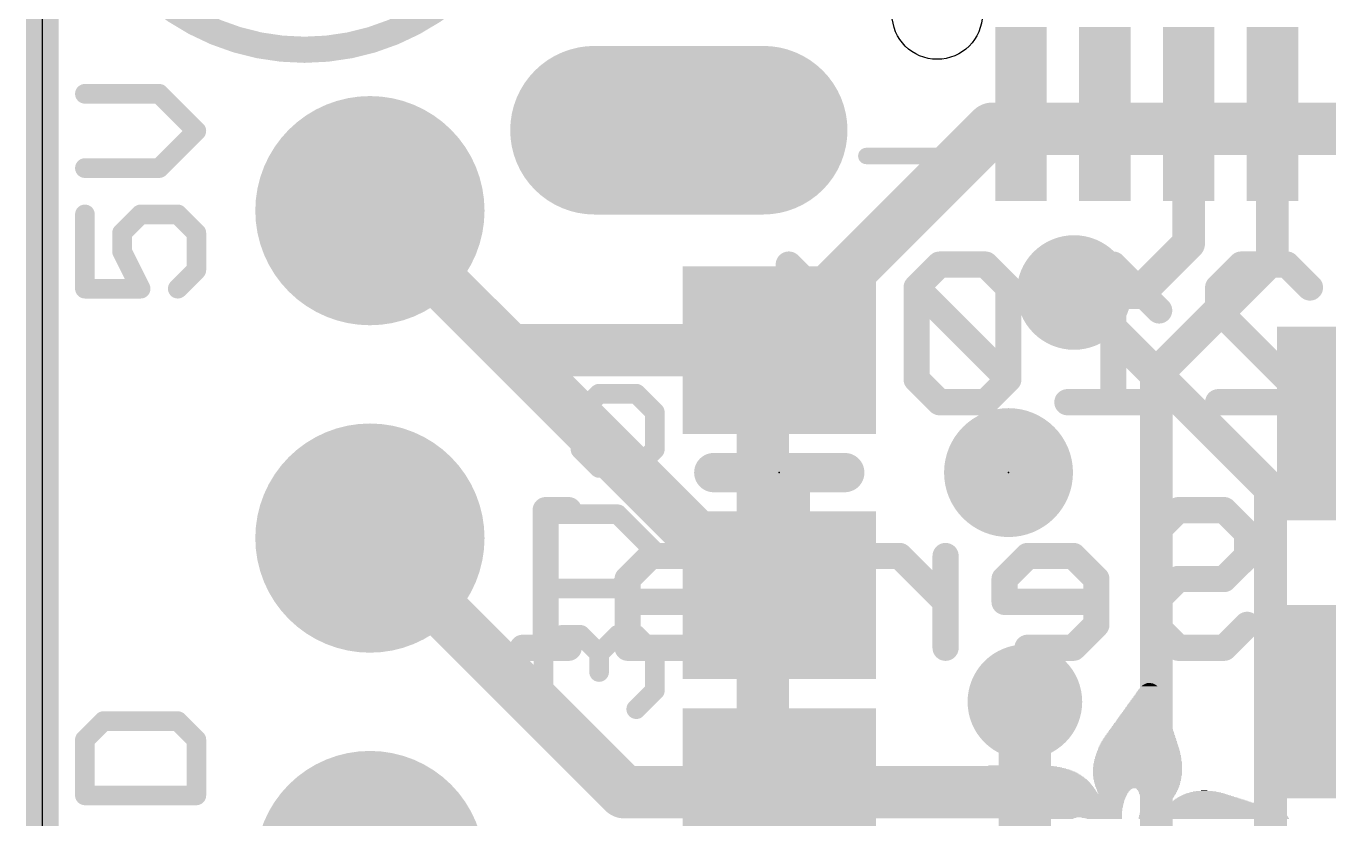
# Model space of a CAD drawing. Extents: x -0.1 to 17.9, y -0.1 to 29.2.
# Drawn here: x -0.13 to 9.98, y 18.14 to 24.29 of the extents above; entities that cross this region are included whole.
import ezdxf

# ---------------------------------------------------------------- set-up
doc = ezdxf.new("R2010")
doc.units = 0
for name, color, linetype in [('1', 12, 'CONTINUOUS'), ('16', 132, 'CONTINUOUS'), ('17', 110, 'CONTINUOUS'), ('18', 110, 'CONTINUOUS'), ('20', 53, 'CONTINUOUS'), ('21', 40, 'CONTINUOUS'), ('22', 253, 'CONTINUOUS'), ('23', 53, 'CONTINUOUS')]:
    doc.layers.add(name, color=color, linetype=linetype)

# ---------------------------------------------------------------- blocks, each defined once
blk = doc.blocks.new('RECT')
blk.add_solid([(-0.5, -0.5), (0.5, -0.5), (-0.5, 0.5), (0.5, 0.5)])
blk = doc.blocks.new('PIE')
at = {"const_width": 0.5}
blk.add_lwpolyline([(0, -0.25, 1), (0, 0.25, 1), (0, -0.25)], format="xyb", dxfattribs=at)
blk = doc.blocks.new('ROUNDP')
at = {"const_width": 0.5}
blk.add_lwpolyline([(0, -0.25, 1), (0, 0.25, 1), (0, -0.25)], format="xyb", dxfattribs=at)
blk = doc.blocks.new('OFFSETP100')
at = {"const_width": 1}
blk.add_lwpolyline([(0, 0), (1, 0)], dxfattribs=at)
at = {"const_width": 0.5}
for points in [[(0, 0.25, 1), (0, -0.25)], [(1, -0.25, 1), (1, 0.25)]]:
    blk.add_lwpolyline(points, format="xyb", dxfattribs=at)
blk = doc.blocks.new('ROUNDV')
at = {"const_width": 0.5}
blk.add_lwpolyline([(0, -0.25, 1), (0, 0.25, 1), (0, -0.25)], format="xyb", dxfattribs=at)

msp = doc.modelspace()

# ---------------------------------------------------------------- linework, layer by layer
at = {"layer": '1'}
for points, const_width in [([(0, 27.94), (0, 0)], 0.254), ([(8.89, 23.609), (8.89, 22.606)], 0.254), ([(9.54, 23.609), (9.54, 22.494)], 0.254), ([(3.622, 21.778), (2.54, 22.86)], 0.4064), ([(8.89, 22.606), (8.509, 22.225)], 0.254), ([(9.54, 22.494), (8.64, 21.594)], 0.254), ([(8.509, 22.225), (8.001, 22.225)], 0.254), ([(5.715, 21.778), (3.622, 21.778)], 0.4064), ([(8.64, 21.594), (8.64, 15.716)], 0.254), ([(2.54, 20.32), (4.511, 18.349)], 0.4064), ([(7.62, 18.349), (7.62, 19.05)], 0.4064), ([(7.64, 19.03), (7.62, 19.05)], 0.254), ([(7.64, 15.716), (7.64, 19.03)], 0.254), ([(4.511, 18.349), (5.715, 18.349)], 0.4064), ([(5.715, 18.349), (7.62, 18.349)], 0.4064)]:
    msp.add_lwpolyline(points, dxfattribs=dict(at, const_width=const_width))
for points, const_width in [([(8.9535, 23.609, 1), (8.8265, 23.609)], 0.127), ([(9.6035, 23.609, 1), (9.4765, 23.609)], 0.127), ([(2.6118, 22.9318, 1), (2.4682, 22.7882)], 0.2032), ([(8.8265, 22.606, 1), (8.9535, 22.606)], 0.127), ([(8.9349, 22.5611, 1), (8.8451, 22.6509)], 0.127), ([(9.4765, 22.494, 1), (9.6035, 22.494)], 0.127), ([(9.5849, 22.4491, 1), (9.4951, 22.5389)], 0.127), ([(8.001, 22.2885, 1), (8.001, 22.1615)], 0.127), ([(8.4641, 22.2699, 1), (8.5539, 22.1801)], 0.127), ([(8.509, 22.1615, 1), (8.509, 22.2885)], 0.127), ([(3.622, 21.8796, 1), (3.622, 21.6764)], 0.2032), ([(3.5502, 21.7062, 1), (3.6938, 21.8498)], 0.2032), ([(5.715, 21.6764, 1), (5.715, 21.8796)], 0.2032), ([(8.7035, 21.594, 1), (8.5765, 21.594)], 0.127), ([(8.5951, 21.6389, 1), (8.6849, 21.5491)], 0.127), ([(2.6118, 20.3918, 1), (2.4682, 20.2482)], 0.2032), ([(7.7216, 19.05, 1), (7.5184, 19.05)], 0.2032), ([(7.6649, 19.0949, 1), (7.5751, 19.0051)], 0.127), ([(7.7035, 19.03, 1), (7.5765, 19.03)], 0.127), ([(7.5951, 18.9851, 1), (7.6849, 19.0749)], 0.127), ([(4.511, 18.4506, 1), (4.511, 18.2474)], 0.2032), ([(4.4392, 18.2772, 1), (4.5828, 18.4208)], 0.2032), ([(5.715, 18.4506, 1), (5.715, 18.2474)], 0.2032), ([(5.715, 18.2474, 1), (5.715, 18.4506)], 0.2032), ([(7.62, 18.2474, 1), (7.62, 18.4506)], 0.2032), ([(7.5184, 18.349, 1), (7.7216, 18.349)], 0.2032)]:
    msp.add_lwpolyline(points, format="xyb", dxfattribs=dict(at, const_width=const_width))
at = {"layer": '16'}
for points, const_width in [([(0, 27.813), (0, 0)], 0.254), ([(5.588, 21.717), (7.366, 23.495)], 0.4064), ([(7.366, 23.495), (10.795, 23.495)], 0.4064), ([(5.588, 19.812), (2.54, 22.86)], 0.4064), ([(8.001, 22.225), (9.525, 20.701)], 0.254), ([(5.588, 21.717), (5.588, 19.812)], 0.4064), ([(9.525, 20.701), (9.525, 17.399)], 0.254), ([(5.588, 14.986), (5.588, 19.812)], 0.4064), ([(7.62, 14.986), (7.62, 19.05)], 0.4064)]:
    msp.add_lwpolyline(points, dxfattribs=dict(at, const_width=const_width))
for points, const_width in [([(7.366, 23.5966, 1), (7.366, 23.3934)], 0.2032), ([(7.4378, 23.4232, 1), (7.2942, 23.5668)], 0.2032), ([(2.6118, 22.9318, 1), (2.4682, 22.7882)], 0.2032), ([(8.0459, 22.2699, 1), (7.9561, 22.1801)], 0.127), ([(5.6896, 21.717, 1), (5.4864, 21.717)], 0.2032), ([(5.5162, 21.7888, 1), (5.6598, 21.6452)], 0.2032), ([(9.5885, 20.701, 1), (9.4615, 20.701)], 0.127), ([(9.4801, 20.6561, 1), (9.5699, 20.7459)], 0.127), ([(5.6896, 19.812, 1), (5.4864, 19.812)], 0.2032), ([(5.4864, 19.812, 1), (5.6896, 19.812)], 0.2032), ([(5.5162, 19.7402, 1), (5.6598, 19.8838)], 0.2032), ([(7.7216, 19.05, 1), (7.5184, 19.05)], 0.2032)]:
    msp.add_lwpolyline(points, format="xyb", dxfattribs=dict(at, const_width=const_width))
at = {"layer": '20'}
msp.add_line((0, 0), (0, 26.035), dxfattribs=at)
msp.add_circle((6.94, 24.384), 0.35, dxfattribs=at)
at = {"layer": '21'}
for points, const_width in [([(2.032, 24.108, 1), (2.032, 27.708, 1), (2.032, 24.108)], 0.2032), ([(0.3295, 23.8045, 1), (0.3295, 23.7283)], 0.0762), ([(0.9326, 23.7934, 1), (0.8787, 23.7395)], 0.0762), ([(0.9057, 23.7283, 1), (0.9057, 23.8045)], 0.0762), ([(1.2207, 23.4514, 1), (1.1669, 23.5053)], 0.0762), ([(1.1669, 23.4514, 1), (1.2207, 23.5053)], 0.0762), ([(6.39, 23.3158, 1), (6.39, 23.2523)], 0.0635), ([(7.19, 23.2523, 1), (7.19, 23.3158)], 0.0635), ([(0.3295, 23.2283, 1), (0.3295, 23.1521)], 0.0762), ([(0.8787, 23.2171, 1), (0.9326, 23.1633)], 0.0762), ([(0.9057, 23.1521, 1), (0.9057, 23.2283)], 0.0762), ([(0.3676, 22.8309, 1), (0.2914, 22.8309)], 0.0762), ([(0.7616, 22.869, 1), (0.7616, 22.7928)], 0.0762), ([(0.7886, 22.804, 1), (0.7347, 22.8578)], 0.0762), ([(1.0767, 22.8578, 1), (1.0228, 22.804)], 0.0762), ([(1.0497, 22.7928, 1), (1.0497, 22.869)], 0.0762), ([(0.5906, 22.7138, 1), (0.6445, 22.6599)], 0.0762), ([(0.6557, 22.6868, 1), (0.5795, 22.6868)], 0.0762), ([(1.2319, 22.6868, 1), (1.1557, 22.6868)], 0.0762), ([(1.1669, 22.6599, 1), (1.2207, 22.7138)], 0.0762), ([(0.6517, 22.5598, 1), (0.5835, 22.5258)], 0.0762), ([(0.5795, 22.5428, 1), (0.6557, 22.5428)], 0.0762), ([(1.1557, 22.3987, 1), (1.2319, 22.3987)], 0.0762), ([(1.2207, 22.3718, 1), (1.1669, 22.4257)], 0.0762), ([(0.3295, 22.2928, 1), (0.3295, 22.2166)], 0.0762), ([(0.2914, 22.2547, 1), (0.3676, 22.2547)], 0.0762), ([(0.7276, 22.2376, 1), (0.7957, 22.2717)], 0.0762), ([(0.7616, 22.2166, 1), (0.7616, 22.2928)], 0.0762), ([(1.0228, 22.2816, 1), (1.0767, 22.2277)], 0.0762), ([(4.3176, 21.4783, 1), (4.3176, 21.4021)], 0.0762), ([(4.3446, 21.4132, 1), (4.2907, 21.4671)], 0.0762), ([(4.6327, 21.4671, 1), (4.5788, 21.4132)], 0.0762), ([(4.6057, 21.4021, 1), (4.6057, 21.4783)], 0.0762), ([(4.1466, 21.3231, 1), (4.2005, 21.2692)], 0.0762), ([(4.2117, 21.2961, 1), (4.1355, 21.2961)], 0.0762), ([(4.7879, 21.2961, 1), (4.7117, 21.2961)], 0.0762), ([(4.7229, 21.2692, 1), (4.7767, 21.3231)], 0.0762), ([(4.2005, 21.035, 1), (4.1466, 20.9811)], 0.0762), ([(4.1355, 21.008, 1), (4.2117, 21.008)], 0.0762), ([(4.7117, 21.008, 1), (4.7879, 21.008)], 0.0762), ([(4.7767, 20.9811, 1), (4.7229, 21.035)], 0.0762), ([(4.3176, 20.9021, 1), (4.3176, 20.8259)], 0.0762), ([(4.2907, 20.837, 1), (4.3446, 20.8909)], 0.0762), ([(4.5788, 20.8909, 1), (4.6327, 20.837)], 0.0762), ([(4.6057, 20.8259, 1), (4.6057, 20.9021)], 0.0762), ([(5.207, 20.9042, 1), (5.207, 20.7518)], 0.1524), ([(6.223, 20.7518, 1), (6.223, 20.9042)], 0.1524), ([(3.8855, 20.5428, 1), (3.8855, 20.4666)], 0.0762), ([(4.4886, 20.5316, 1), (4.4347, 20.4777)], 0.0762), ([(4.4617, 20.4666, 1), (4.4617, 20.5428)], 0.0762), ([(4.7767, 20.1896, 1), (4.7229, 20.2435)], 0.0762), ([(4.7229, 20.1896, 1), (4.7767, 20.2435)], 0.0762), ([(3.8855, 19.9665, 1), (3.8855, 19.8903)], 0.0762), ([(4.4347, 19.9554, 1), (4.4886, 19.9015)], 0.0762), ([(4.4617, 19.8903, 1), (4.4617, 19.9665)], 0.0762), ([(4.0295, 19.6072, 1), (4.0295, 19.531)], 0.0762), ([(4.0565, 19.5422, 1), (4.0026, 19.5961)], 0.0762), ([(4.2005, 19.5961, 1), (4.1466, 19.5422)], 0.0762), ([(4.1736, 19.531, 1), (4.1736, 19.6072)], 0.0762), ([(4.4617, 19.6072, 1), (4.4617, 19.531)], 0.0762), ([(4.4886, 19.5422, 1), (4.4347, 19.5961)], 0.0762), ([(4.6327, 19.5961, 1), (4.5788, 19.5422)], 0.0762), ([(4.6057, 19.531, 1), (4.6057, 19.6072)], 0.0762), ([(3.8585, 19.452, 1), (3.9124, 19.3981)], 0.0762), ([(3.9236, 19.4251, 1), (3.8474, 19.4251)], 0.0762), ([(4.3557, 19.4251, 1), (4.2795, 19.4251)], 0.0762), ([(4.2907, 19.452, 1), (4.3446, 19.3981)], 0.0762), ([(4.2907, 19.3981, 1), (4.3446, 19.452)], 0.0762), ([(4.7879, 19.4251, 1), (4.7117, 19.4251)], 0.0762), ([(4.7229, 19.3981, 1), (4.7767, 19.452)], 0.0762), ([(4.2795, 19.281, 1), (4.3557, 19.281)], 0.0762), ([(3.9124, 19.1639, 1), (3.8585, 19.11)], 0.0762), ([(4.7767, 19.11, 1), (4.7229, 19.1639)], 0.0762), ([(3.8474, 19.137, 1), (3.9236, 19.137)], 0.0762), ([(4.7117, 19.137, 1), (4.7879, 19.137)], 0.0762), ([(4.0026, 18.966, 1), (4.0565, 19.0199)], 0.0762), ([(4.5788, 19.0199, 1), (4.6327, 18.966)], 0.0762), ([(0.4735, 18.9383, 1), (0.4735, 18.8621)], 0.0762), ([(0.5005, 18.8732, 1), (0.4466, 18.9271)], 0.0762), ([(1.0767, 18.9271, 1), (1.0228, 18.8732)], 0.0762), ([(1.0497, 18.8621, 1), (1.0497, 18.9383)], 0.0762), ([(0.3025, 18.7831, 1), (0.3564, 18.7292)], 0.0762), ([(0.3676, 18.7561, 1), (0.2914, 18.7561)], 0.0762), ([(1.2319, 18.7561, 1), (1.1557, 18.7561)], 0.0762), ([(1.1669, 18.7292, 1), (1.2207, 18.7831)], 0.0762), ([(0.3295, 18.3621, 1), (0.3295, 18.2859)], 0.0762), ([(1.1938, 18.2859, 1), (1.1938, 18.3621)], 0.0762), ([(0.2914, 18.324, 1), (0.3676, 18.324)], 0.0762), ([(1.1557, 18.324, 1), (1.2319, 18.324)], 0.0762)]:
    msp.add_lwpolyline(points, format="xyb", dxfattribs=dict(at, const_width=const_width))
for points, const_width in [([(0.9057, 23.7664), (0.3295, 23.7664)], 0.1524), ([(1.1938, 23.4783), (0.9057, 23.7664)], 0.1524), ([(0.9057, 23.1902), (1.1938, 23.4783)], 0.1524), ([(7.19, 23.284), (6.39, 23.284)], 0.127), ([(0.3295, 23.1902), (0.9057, 23.1902)], 0.1524), ([(0.3295, 22.8309), (0.3295, 22.2547)], 0.1524), ([(0.6176, 22.6868), (0.7616, 22.8309)], 0.1524), ([(0.7616, 22.8309), (1.0497, 22.8309)], 0.1524), ([(1.0497, 22.8309), (1.1938, 22.6868)], 0.1524), ([(0.6176, 22.5428), (0.6176, 22.6868)], 0.1524), ([(1.1938, 22.6868), (1.1938, 22.3987)], 0.1524), ([(0.7616, 22.2547), (0.6176, 22.5428)], 0.1524), ([(1.1938, 22.3987), (1.0497, 22.2547)], 0.1524), ([(0.3295, 22.2547), (0.7616, 22.2547)], 0.1524), ([(4.3176, 21.4402), (4.1736, 21.2961)], 0.1524), ([(4.6057, 21.4402), (4.3176, 21.4402)], 0.1524), ([(4.7498, 21.2961), (4.6057, 21.4402)], 0.1524), ([(4.1736, 21.2961), (4.1736, 21.008)], 0.1524), ([(4.7498, 21.008), (4.7498, 21.2961)], 0.1524), ([(4.1736, 21.008), (4.3176, 20.864)], 0.1524), ([(4.6057, 20.864), (4.7498, 21.008)], 0.1524), ([(4.3176, 20.864), (4.6057, 20.864)], 0.1524), ([(6.223, 20.828), (5.207, 20.828)], 0.3048), ([(4.4617, 20.5047), (3.8855, 20.5047)], 0.1524), ([(4.7498, 20.2166), (4.4617, 20.5047)], 0.1524), ([(4.4617, 19.9284), (4.7498, 20.2166)], 0.1524), ([(3.8855, 19.9284), (4.4617, 19.9284)], 0.1524), ([(3.8855, 19.4251), (4.0295, 19.5691)], 0.1524), ([(4.0295, 19.5691), (4.1736, 19.5691)], 0.1524), ([(4.1736, 19.5691), (4.3176, 19.4251)], 0.1524), ([(4.3176, 19.4251), (4.4617, 19.5691)], 0.1524), ([(4.4617, 19.5691), (4.6057, 19.5691)], 0.1524), ([(4.6057, 19.5691), (4.7498, 19.4251)], 0.1524), ([(3.8855, 19.137), (3.8855, 19.4251)], 0.1524), ([(4.3176, 19.4251), (4.3176, 19.281)], 0.1524), ([(4.7498, 19.4251), (4.7498, 19.137)], 0.1524), ([(4.0295, 18.9929), (3.8855, 19.137)], 0.1524), ([(4.7498, 19.137), (4.6057, 18.9929)], 0.1524), ([(0.4735, 18.9002), (0.3295, 18.7561)], 0.1524), ([(1.0497, 18.9002), (0.4735, 18.9002)], 0.1524), ([(1.1938, 18.7561), (1.0497, 18.9002)], 0.1524), ([(0.3295, 18.7561), (0.3295, 18.324)], 0.1524), ([(1.1938, 18.324), (1.1938, 18.7561)], 0.1524), ([(0.3295, 18.324), (1.1938, 18.324)], 0.1524)]:
    msp.add_lwpolyline(points, dxfattribs=dict(at, const_width=const_width))
at = {"layer": '22', "const_width": 0.1016}
for points in [[(5.8247, 22.4777, 1), (5.7528, 22.4059)], [(5.8396, 22.4418, 1), (5.738, 22.4418)], [(6.9582, 22.4926, 1), (6.9582, 22.391)], [(6.9941, 22.4059, 1), (6.9222, 22.4777)], [(7.35, 22.4777, 1), (7.2781, 22.4059)], [(7.3141, 22.391, 1), (7.3141, 22.4926)], [(8.3414, 22.4777, 1), (8.2696, 22.4059)], [(8.3563, 22.4418, 1), (8.2547, 22.4418)], [(9.297, 22.4926, 1), (9.297, 22.391)], [(9.3329, 22.4059, 1), (9.261, 22.4777)], [(9.6888, 22.4777, 1), (9.6169, 22.4059)], [(9.6529, 22.391, 1), (9.6529, 22.4926)], [(6.831, 22.2639, 1), (6.7294, 22.2639)], [(6.8161, 22.2998, 1), (6.7443, 22.2279)], [(6.7443, 22.2998, 1), (6.8161, 22.2279)], [(7.5428, 22.2639, 1), (7.4412, 22.2639)], [(7.4561, 22.2279, 1), (7.5279, 22.2998)], [(9.1698, 22.2639, 1), (9.0682, 22.2639)], [(9.0831, 22.2998, 1), (9.1549, 22.2279)], [(9.7949, 22.2279, 1), (9.8667, 22.2998)], [(8.6255, 22.05, 1), (8.6973, 22.1218)], [(9.1549, 22.1218, 1), (9.0831, 22.05)], [(9.0682, 22.0859, 1), (9.1698, 22.0859)], [(5.6108, 21.9588, 1), (5.6108, 21.8572)], [(6.2867, 21.872, 1), (6.3585, 21.9439)], [(6.3226, 21.8572, 1), (6.3226, 21.9588)], [(6.8161, 21.588, 1), (6.7443, 21.5161)], [(7.5279, 21.5161, 1), (7.4561, 21.588)], [(7.4561, 21.5161, 1), (7.5279, 21.588)], [(6.7294, 21.5521, 1), (6.831, 21.5521)], [(7.4412, 21.5521, 1), (7.5428, 21.5521)], [(5.738, 21.3741, 1), (5.8396, 21.3741)], [(6.9582, 21.4249, 1), (6.9582, 21.3233)], [(6.9222, 21.3382, 1), (6.9941, 21.41)], [(7.2781, 21.41, 1), (7.35, 21.3382)], [(7.3141, 21.3233, 1), (7.3141, 21.4249)], [(7.9496, 21.4249, 1), (7.9496, 21.3233)], [(8.2547, 21.3741, 1), (8.3563, 21.3741)], [(8.6614, 21.3233, 1), (8.6614, 21.4249)], [(9.119, 21.4249, 1), (9.119, 21.3233)], [(9.7949, 21.3382, 1), (9.8667, 21.41)], [(9.8308, 21.3233, 1), (9.8308, 21.4249)], [(5.9031, 20.7148, 1), (5.8015, 20.7148)], [(3.9033, 20.5876, 1), (3.9033, 20.486)], [(3.9541, 20.5368, 1), (3.8525, 20.5368)], [(4.0813, 20.486, 1), (4.0813, 20.5876)], [(8.8097, 20.5876, 1), (8.8097, 20.486)], [(8.8456, 20.5009, 1), (8.7738, 20.5727)], [(9.2015, 20.5727, 1), (9.1297, 20.5009)], [(9.1656, 20.486, 1), (9.1656, 20.5876)], [(5.8015, 20.5368, 1), (5.9031, 20.5368)], [(8.5958, 20.3948, 1), (8.6677, 20.3229)], [(9.3944, 20.3589, 1), (9.2928, 20.3589)], [(9.3076, 20.3229, 1), (9.3795, 20.3948)], [(4.7168, 20.2317, 1), (4.7168, 20.1301)], [(4.7527, 20.145, 1), (4.6809, 20.2168)], [(5.0727, 20.1301, 1), (5.0727, 20.2317)], [(5.8523, 20.2317, 1), (5.8523, 20.1301)], [(5.9031, 20.1809, 1), (5.8015, 20.1809)], [(6.0303, 20.1301, 1), (6.0303, 20.2317)], [(6.4709, 20.2317, 1), (6.4709, 20.1301)], [(6.6848, 20.2168, 1), (6.6129, 20.145)], [(6.6489, 20.1301, 1), (6.6489, 20.2317)], [(7.0556, 20.1809, 1), (6.954, 20.1809)], [(7.6403, 20.2317, 1), (7.6403, 20.1301)], [(7.6762, 20.145, 1), (7.6044, 20.2168)], [(8.0321, 20.2168, 1), (7.9603, 20.145)], [(7.9962, 20.1301, 1), (7.9962, 20.2317)], [(9.2928, 20.1809, 1), (9.3944, 20.1809)], [(9.3795, 20.145, 1), (9.3076, 20.2168)], [(4.5029, 20.0389, 1), (4.5748, 19.967)], [(4.5897, 20.003, 1), (4.4881, 20.003)], [(7.4264, 20.0389, 1), (7.4983, 19.967)], [(7.5132, 20.003, 1), (7.4116, 20.003)], [(8.225, 20.003, 1), (8.1234, 20.003)], [(8.1382, 19.967, 1), (8.2101, 20.0389)], [(8.8097, 20.0538, 1), (8.8097, 19.9522)], [(8.8456, 19.967, 1), (8.7738, 20.0389)], [(9.1297, 20.0389, 1), (9.2015, 19.967)], [(9.1656, 19.9522, 1), (9.1656, 20.0538)], [(4.5389, 19.8758, 1), (4.5389, 19.7742)], [(5.1086, 19.8609, 1), (5.0368, 19.7891)], [(5.0727, 19.7742, 1), (5.0727, 19.8758)], [(6.9688, 19.7891, 1), (7.0407, 19.8609)], [(7.4624, 19.8758, 1), (7.4624, 19.7742)], [(8.1742, 19.7742, 1), (8.1742, 19.8758)], [(8.5958, 19.8609, 1), (8.6677, 19.7891)], [(8.6826, 19.825, 1), (8.581, 19.825)], [(7.4116, 19.825, 1), (7.5132, 19.825)], [(5.2866, 19.6111, 1), (5.2148, 19.683)], [(5.2148, 19.6111, 1), (5.2866, 19.683)], [(8.2101, 19.6111, 1), (8.1382, 19.683)], [(8.6677, 19.683, 1), (8.5958, 19.6111)], [(9.3795, 19.6111, 1), (9.3076, 19.683)], [(8.1234, 19.6471, 1), (8.225, 19.6471)], [(8.581, 19.6471, 1), (8.6826, 19.6471)], [(3.7254, 19.5199, 1), (3.7254, 19.4183)], [(3.8525, 19.4691, 1), (3.9541, 19.4691)], [(4.0813, 19.4183, 1), (4.0813, 19.5199)], [(4.5389, 19.5199, 1), (4.5389, 19.4183)], [(4.4881, 19.4691, 1), (4.5897, 19.4691)], [(5.0368, 19.505, 1), (5.1086, 19.4332)], [(5.0727, 19.4183, 1), (5.0727, 19.5199)], [(5.6744, 19.5199, 1), (5.6744, 19.4183)], [(5.8015, 19.4691, 1), (5.9031, 19.4691)], [(6.0303, 19.4183, 1), (6.0303, 19.5199)], [(6.954, 19.4691, 1), (7.0556, 19.4691)], [(7.6403, 19.5199, 1), (7.6403, 19.4183)], [(7.9603, 19.505, 1), (8.0321, 19.4332)], [(7.9962, 19.4183, 1), (7.9962, 19.5199)], [(8.8097, 19.5199, 1), (8.8097, 19.4183)], [(8.7738, 19.4332, 1), (8.8456, 19.505)], [(9.1297, 19.505, 1), (9.2015, 19.4332)], [(9.1656, 19.4183, 1), (9.1656, 19.5199)]]:
    msp.add_lwpolyline(points, format="xyb", dxfattribs=at)
at = {"layer": '22', "const_width": 0.2032}
for points in [[(5.7888, 21.3741), (5.7888, 22.4418)], [(5.7888, 22.4418), (6.3226, 21.908)], [(6.9582, 22.4418), (6.7802, 22.2639)], [(7.3141, 22.4418), (6.9582, 22.4418)], [(7.492, 22.2639), (7.3141, 22.4418)], [(8.6614, 22.0859), (8.3055, 22.4418)], [(8.3055, 22.4418), (8.3055, 21.3741)], [(9.119, 22.2639), (9.297, 22.4418)], [(9.297, 22.4418), (9.6529, 22.4418)], [(9.6529, 22.4418), (9.8308, 22.2639)], [(6.7802, 22.2639), (6.7802, 21.5521)], [(7.492, 21.5521), (6.7802, 22.2639)], [(7.492, 21.5521), (7.492, 22.2639)], [(9.119, 22.0859), (9.119, 22.2639)], [(9.8308, 21.3741), (9.119, 22.0859)], [(6.3226, 21.908), (5.6108, 21.908)], [(6.7802, 21.5521), (6.9582, 21.3741)], [(7.3141, 21.3741), (7.492, 21.5521)], [(6.9582, 21.3741), (7.3141, 21.3741)], [(8.6614, 21.3741), (7.9496, 21.3741)], [(9.119, 21.3741), (9.8308, 21.3741)], [(5.8523, 20.7148), (5.8523, 20.5368)], [(4.0813, 20.5368), (3.9033, 20.5368)], [(3.9033, 20.5368), (3.9033, 19.4691)], [(8.6318, 20.3589), (8.8097, 20.5368)], [(8.8097, 20.5368), (9.1656, 20.5368)], [(9.1656, 20.5368), (9.3436, 20.3589)], [(9.3436, 20.3589), (9.3436, 20.1809)], [(4.7168, 20.1809), (4.5389, 20.003)], [(5.0727, 20.1809), (4.7168, 20.1809)], [(6.0303, 20.1809), (5.8523, 20.1809)], [(5.8523, 20.1809), (5.8523, 19.4691)], [(6.6489, 20.1809), (6.4709, 20.1809)], [(7.0048, 19.825), (6.6489, 20.1809)], [(7.0048, 19.4691), (7.0048, 20.1809)], [(7.6403, 20.1809), (7.4624, 20.003)], [(7.9962, 20.1809), (7.6403, 20.1809)], [(8.1742, 20.003), (7.9962, 20.1809)], [(9.3436, 20.1809), (9.1656, 20.003)], [(4.5389, 20.003), (4.5389, 19.4691)], [(7.4624, 20.003), (7.4624, 19.825)], [(8.1742, 19.6471), (8.1742, 20.003)], [(8.8097, 20.003), (8.6318, 19.825)], [(9.1656, 20.003), (8.8097, 20.003)], [(5.0727, 19.825), (4.5389, 19.825)], [(5.2507, 19.6471), (5.0727, 19.825)], [(7.4624, 19.825), (8.1742, 19.825)], [(8.6318, 19.825), (8.6318, 19.6471)], [(5.0727, 19.4691), (5.2507, 19.6471)], [(7.9962, 19.4691), (8.1742, 19.6471)], [(8.6318, 19.6471), (8.8097, 19.4691)], [(9.1656, 19.4691), (9.3436, 19.6471)], [(4.0813, 19.4691), (3.7254, 19.4691)], [(4.5389, 19.4691), (5.0727, 19.4691)], [(6.0303, 19.4691), (5.6744, 19.4691)], [(7.6403, 19.4691), (7.9962, 19.4691)], [(8.8097, 19.4691), (9.1656, 19.4691)]]:
    msp.add_lwpolyline(points, dxfattribs=at)
at = {"layer": '23'}
for p in [(5.715, 20.828), (7.493, 20.828)]:
    msp.add_point(p, dxfattribs=at)

# ---------------------------------------------------------------- block references
at = {"layer": '1'}
for p, xscale, yscale, rotation in [((7.59, 23.609), 0.4, 1.35, 180), ((8.24, 23.609), 0.4, 1.35, 180), ((8.89, 23.609), 0.4, 1.35, 180), ((9.54, 23.609), 0.4, 1.35, 180), ((5.715, 21.778), 1.3, 1.5, 270), ((5.715, 19.878), 1.3, 1.5, 270), ((10.226, 19.05), 1.3, 1.5, 180), ((5.715, 18.349), 1.3, 1.5, 270)]:
    msp.add_blockref('RECT', p, dxfattribs=dict(at, xscale=xscale, yscale=yscale, rotation=rotation))
at = {"layer": '1', "xscale": 1.3, "yscale": 1.5}
msp.add_blockref('RECT', (10.226, 21.209), dxfattribs=at)
at = {"layer": '1'}
msp.add_blockref('PIE', (7.493, 20.828), dxfattribs=at)
at = {"layer": '17', "xscale": 1.308, "yscale": 1.308, "rotation": 180}
msp.add_blockref('OFFSETP100', (5.59, 23.484), dxfattribs=at)
msp.add_blockref('OFFSETP100', (5.59, 23.484), dxfattribs=at)
at = {"layer": '17', "xscale": 1.778, "yscale": 1.778}
for p in [(2.54, 22.86), (2.54, 22.86), (2.54, 20.32), (2.54, 20.32), (2.54, 17.78), (2.54, 17.78)]:
    msp.add_blockref('ROUNDP', p, dxfattribs=at)
at = {"layer": '18', "xscale": 0.889, "yscale": 0.889}
for p in [(8.001, 22.225), (8.001, 22.225), (7.62, 19.05), (7.62, 19.05)]:
    msp.add_blockref('ROUNDV', p, dxfattribs=at)
at = {"layer": '21'}
for p, xscale, yscale in [((8.5763, 19.0995), 0.2172, 0.0038), ((8.5763, 19.1033), 0.2096, 0.0038), ((8.5782, 19.1072), 0.2058, 0.0039), ((8.5801, 19.111), 0.2019, 0.0038), ((8.5783, 19.1148), 0.1981, 0.0038), ((8.5801, 19.1186), 0.1943, 0.0038), ((8.5801, 19.1262), 0.1867, 0.0038), ((8.5821, 19.1224), 0.1905, 0.0038), ((8.5821, 19.13), 0.1829, 0.0038), ((8.5821, 19.1338), 0.1753, 0.0038), ((8.5839, 19.1414), 0.1715, 0.0038), ((8.5839, 19.1376), 0.1715, 0.0038), ((8.5839, 19.1453), 0.1638, 0.0039), ((8.5858, 19.1491), 0.16, 0.0038), ((8.5858, 19.1529), 0.1524, 0.0038), ((8.5858, 19.1605), 0.1448, 0.0038), ((8.5858, 19.1567), 0.1448, 0.0038), ((8.5859, 19.1643), 0.1371, 0.0038), ((8.5859, 19.1681), 0.1295, 0.0038), ((8.5859, 19.1719), 0.1219, 0.0038), ((8.5859, 19.1757), 0.1143, 0.0038), ((8.5877, 19.1795), 0.1029, 0.0038), ((8.5859, 19.1834), 0.0915, 0.0039), ((8.5858, 19.1872), 0.0762, 0.0038), ((8.5859, 19.191), 0.0609, 0.0038), ((8.5821, 19.1948), 0.0305, 0.0038), ((8.5554, 18.9967), 0.3201, 0.0038), ((8.5572, 19.0043), 0.3163, 0.0038), ((8.5572, 19.0005), 0.3163, 0.0038), ((8.5573, 19.0081), 0.3086, 0.0038), ((8.5592, 19.0119), 0.3048, 0.0038), ((8.5592, 19.0195), 0.2972, 0.0038), ((8.5611, 19.0157), 0.301, 0.0038), ((8.5611, 19.0233), 0.2934, 0.0038), ((8.561, 19.031), 0.2857, 0.0039), ((8.563, 19.0271), 0.2896, 0.0038), ((8.563, 19.0348), 0.2819, 0.0038), ((8.5648, 19.0386), 0.2781, 0.0038), ((8.5648, 19.0462), 0.2705, 0.0038), ((8.5648, 19.0424), 0.2705, 0.0038), ((8.5668, 19.05), 0.2667, 0.0038), ((8.5686, 19.0538), 0.2629, 0.0038), ((8.5668, 19.0576), 0.2591, 0.0038), ((8.5687, 19.0614), 0.2552, 0.0038), ((8.5706, 19.0652), 0.2514, 0.0038), ((8.5706, 19.0729), 0.2438, 0.0038), ((8.5706, 19.0691), 0.2438, 0.0039), ((8.5725, 19.0767), 0.24, 0.0038), ((8.5725, 19.0805), 0.2324, 0.0038), ((8.5744, 19.0881), 0.2286, 0.0038), ((8.5744, 19.0843), 0.2286, 0.0038), ((8.5744, 19.0919), 0.221, 0.0038), ((8.5763, 19.0957), 0.2172, 0.0038), ((8.5363, 18.8976), 0.4268, 0.0038), ((8.5364, 18.9014), 0.4191, 0.0038), ((8.5382, 18.909), 0.4153, 0.0038), ((8.5382, 18.9052), 0.4153, 0.0038), ((8.5382, 18.9128), 0.4076, 0.0038), ((8.5401, 18.9167), 0.4038, 0.0039), ((8.5401, 18.9243), 0.3962, 0.0038), ((8.542, 18.9205), 0.4, 0.0038), ((8.542, 18.9281), 0.3924, 0.0038), ((8.5439, 18.9319), 0.3886, 0.0038), ((8.5439, 18.9395), 0.381, 0.0038), ((8.5439, 18.9357), 0.381, 0.0038), ((8.5458, 18.9433), 0.3772, 0.0038), ((8.5458, 18.9509), 0.3696, 0.0038), ((8.5477, 18.9471), 0.3734, 0.0038), ((8.5478, 18.9548), 0.3657, 0.0039), ((8.5496, 18.9586), 0.3619, 0.0038), ((8.5496, 18.9662), 0.3543, 0.0038), ((8.5496, 18.9624), 0.3543, 0.0038), ((8.5516, 18.97), 0.3505, 0.0038), ((8.5516, 18.9776), 0.3429, 0.0038), ((8.5516, 18.9738), 0.3429, 0.0038), ((8.5534, 18.9814), 0.3391, 0.0038), ((8.5534, 18.9852), 0.3315, 0.0038), ((8.5554, 18.9929), 0.3277, 0.0039), ((8.5554, 18.989), 0.3277, 0.0038), ((8.5153, 18.7947), 0.5295, 0.0038), ((8.5173, 18.8024), 0.5257, 0.0039), ((8.5173, 18.7985), 0.5257, 0.0038), ((8.5173, 18.8062), 0.5181, 0.0038), ((8.5191, 18.81), 0.5143, 0.0038), ((8.5191, 18.8176), 0.5067, 0.0038), ((8.5211, 18.8138), 0.5105, 0.0038), ((8.5211, 18.8214), 0.5029, 0.0038), ((8.5229, 18.8252), 0.4991, 0.0038), ((8.5211, 18.829), 0.4953, 0.0038), ((8.5229, 18.8328), 0.4915, 0.0038), ((8.5249, 18.8366), 0.4877, 0.0038), ((8.5249, 18.8443), 0.4801, 0.0038), ((8.5249, 18.8405), 0.4801, 0.0039), ((8.5268, 18.8481), 0.4762, 0.0038), ((8.5268, 18.8557), 0.4686, 0.0038), ((8.5287, 18.8519), 0.4724, 0.0038), ((8.5287, 18.8595), 0.4648, 0.0038), ((8.5306, 18.8633), 0.461, 0.0038), ((8.5306, 18.8709), 0.4534, 0.0038), ((8.5306, 18.8671), 0.4534, 0.0038), ((8.5325, 18.8747), 0.4496, 0.0038), ((8.5325, 18.8824), 0.442, 0.0038), ((8.5325, 18.8786), 0.442, 0.0039), ((8.5344, 18.8862), 0.4382, 0.0038), ((8.5344, 18.89), 0.4306, 0.0038), ((8.5363, 18.8938), 0.4268, 0.0038), ((8.502, 18.6995), 0.6172, 0.0038), ((8.5039, 18.6957), 0.621, 0.0038), ((8.5039, 18.7071), 0.6134, 0.0038), ((8.5039, 18.7033), 0.6134, 0.0038), ((8.5039, 18.7147), 0.6058, 0.0038), ((8.5039, 18.7109), 0.6058, 0.0038), ((8.5039, 18.7223), 0.5982, 0.0038), ((8.5058, 18.7185), 0.602, 0.0038), ((8.5058, 18.73), 0.5944, 0.0038), ((8.5058, 18.7262), 0.5944, 0.0039), ((8.5059, 18.7376), 0.5867, 0.0038), ((8.5059, 18.7338), 0.5867, 0.0038), ((8.5077, 18.7452), 0.5829, 0.0038), ((8.5077, 18.7414), 0.5829, 0.0038), ((8.5077, 18.749), 0.5753, 0.0038), ((8.5097, 18.7566), 0.5715, 0.0038), ((8.5097, 18.7528), 0.5715, 0.0038), ((8.5097, 18.7643), 0.5639, 0.0039), ((8.5097, 18.7604), 0.5639, 0.0038), ((8.5115, 18.7681), 0.5601, 0.0038), ((8.5115, 18.7757), 0.5525, 0.0038), ((8.5115, 18.7719), 0.5525, 0.0038), ((8.5135, 18.7795), 0.5487, 0.0038), ((8.5135, 18.7871), 0.5411, 0.0038), ((8.5135, 18.7833), 0.5411, 0.0038), ((8.5153, 18.7909), 0.5373, 0.0038), ((8.4963, 18.6042), 0.6744, 0.0038), ((8.4963, 18.6004), 0.6744, 0.0038), ((8.4963, 18.5966), 0.6744, 0.0038), ((8.4963, 18.5928), 0.6744, 0.0038), ((8.4963, 18.6195), 0.6668, 0.0038), ((8.4982, 18.6157), 0.6706, 0.0038), ((8.4982, 18.6119), 0.6706, 0.0039), ((8.4982, 18.608), 0.6706, 0.0038), ((8.4982, 18.6309), 0.663, 0.0038), ((8.4982, 18.6271), 0.663, 0.0038), ((8.4982, 18.6233), 0.663, 0.0038), ((8.4982, 18.6423), 0.6554, 0.0038), ((8.4982, 18.6385), 0.6554, 0.0038), ((8.5001, 18.6347), 0.6592, 0.0038), ((8.5001, 18.6538), 0.6515, 0.0038), ((8.5001, 18.65), 0.6515, 0.0039), ((8.5001, 18.6461), 0.6515, 0.0038), ((8.5001, 18.6652), 0.6439, 0.0038), ((8.5001, 18.6614), 0.6439, 0.0038), ((8.5001, 18.6576), 0.6439, 0.0038), ((8.5001, 18.6728), 0.6362, 0.0038), ((8.5021, 18.669), 0.6401, 0.0038), ((8.502, 18.6842), 0.6324, 0.0038), ((8.502, 18.6804), 0.6324, 0.0038), ((8.502, 18.6766), 0.6324, 0.0038), ((8.502, 18.6919), 0.6248, 0.0038), ((8.502, 18.6881), 0.6248, 0.0039), ((7.6391, 18.4937), 0.7887, 0.0038), ((7.6295, 18.5052), 0.762, 0.0038), ((7.6333, 18.5014), 0.7696, 0.0038), ((7.6372, 18.4976), 0.7773, 0.0039), ((7.6276, 18.509), 0.7506, 0.0038), ((7.62, 18.5166), 0.7278, 0.0038), ((7.6238, 18.5128), 0.7354, 0.0038), ((7.6162, 18.5204), 0.7124, 0.0038), ((7.6067, 18.528), 0.6858, 0.0038), ((7.6124, 18.5242), 0.6972, 0.0038), ((7.6029, 18.5318), 0.6705, 0.0038), ((7.5991, 18.5357), 0.6477, 0.0039), ((7.5934, 18.5395), 0.6287, 0.0038), ((7.5895, 18.5433), 0.6058, 0.0038), ((7.5819, 18.5471), 0.5754, 0.0038), ((7.5743, 18.5509), 0.5372, 0.0038), ((7.4867, 18.5547), 0.3009, 0.0038), ((8.4925, 18.5433), 0.6896, 0.0038), ((8.4925, 18.5395), 0.6896, 0.0038), ((8.4925, 18.5357), 0.6896, 0.0039), ((8.4925, 18.5318), 0.6896, 0.0038), ((8.4925, 18.528), 0.6896, 0.0038), ((8.4925, 18.5242), 0.6896, 0.0038), ((8.4925, 18.5204), 0.6896, 0.0038), ((8.4925, 18.5166), 0.6896, 0.0038), ((8.4925, 18.5128), 0.6896, 0.0038), ((8.4925, 18.509), 0.6896, 0.0038), ((8.4925, 18.5052), 0.6896, 0.0038), ((8.4925, 18.5014), 0.6896, 0.0038), ((8.4925, 18.4976), 0.6896, 0.0039), ((8.4925, 18.4937), 0.6896, 0.0038), ((8.4944, 18.5699), 0.6858, 0.0038), ((8.4944, 18.5661), 0.6858, 0.0038), ((8.4944, 18.5623), 0.6858, 0.0038), ((8.4944, 18.5585), 0.6858, 0.0038), ((8.4944, 18.5547), 0.6858, 0.0038), ((8.4944, 18.5509), 0.6858, 0.0038), ((8.4944, 18.5471), 0.6858, 0.0038), ((8.4944, 18.589), 0.6782, 0.0038), ((8.4963, 18.5852), 0.682, 0.0038), ((8.4963, 18.5814), 0.682, 0.0038), ((8.4963, 18.5776), 0.682, 0.0038), ((8.4963, 18.5738), 0.682, 0.0039), ((7.6581, 18.4633), 0.842, 0.0038), ((7.6429, 18.4861), 0.8039, 0.0038), ((7.6467, 18.4823), 0.8115, 0.0038), ((7.6486, 18.4785), 0.8153, 0.0038), ((7.6524, 18.4747), 0.823, 0.0038), ((7.6543, 18.4709), 0.8268, 0.0038), ((7.6581, 18.4671), 0.8344, 0.0038), ((7.6619, 18.4595), 0.842, 0.0039), ((7.6638, 18.4556), 0.8458, 0.0038), ((7.6676, 18.4518), 0.8534, 0.0038), ((7.6696, 18.448), 0.8573, 0.0038), ((7.6715, 18.4442), 0.8611, 0.0038), ((7.641, 18.4899), 0.7925, 0.0038), ((7.6753, 18.4404), 0.8611, 0.0038), ((7.6772, 18.4366), 0.8649, 0.0038), ((7.6791, 18.4328), 0.8687, 0.0038), ((7.6829, 18.429), 0.8687, 0.0038), ((7.6848, 18.4252), 0.8725, 0.0038), ((7.6886, 18.4214), 0.8725, 0.0039), ((7.6905, 18.4175), 0.8763, 0.0038), ((7.6943, 18.4137), 0.8763, 0.0038), ((7.6982, 18.4099), 0.8763, 0.0038), ((7.6982, 18.4061), 0.8763, 0.0038), ((7.702, 18.4023), 0.8763, 0.0038), ((7.7058, 18.3985), 0.8763, 0.0038), ((7.7077, 18.3947), 0.8801, 0.0038), ((7.7096, 18.3909), 0.8763, 0.0038), ((8.4925, 18.4899), 0.6896, 0.0038), ((8.4925, 18.4861), 0.6896, 0.0038), ((8.4925, 18.4823), 0.6896, 0.0038), ((8.4925, 18.4785), 0.6896, 0.0038), ((8.4906, 18.4747), 0.6858, 0.0038), ((8.4925, 18.4709), 0.682, 0.0038), ((8.4925, 18.4671), 0.682, 0.0038), ((8.4925, 18.4633), 0.682, 0.0038), ((8.4925, 18.4595), 0.682, 0.0039), ((8.4925, 18.4556), 0.682, 0.0038), ((8.4906, 18.4518), 0.6782, 0.0038), ((8.4906, 18.448), 0.6782, 0.0038), ((8.4925, 18.4442), 0.6744, 0.0038), ((8.4925, 18.4404), 0.6744, 0.0038), ((8.4925, 18.4366), 0.6744, 0.0038), ((8.4906, 18.4328), 0.6706, 0.0038), ((8.4906, 18.429), 0.6706, 0.0038), ((8.4925, 18.4252), 0.6668, 0.0038), ((8.4925, 18.4214), 0.6668, 0.0039), ((8.4906, 18.4175), 0.663, 0.0038), ((8.4925, 18.4137), 0.6592, 0.0038), ((8.4925, 18.4099), 0.6592, 0.0038), ((8.4925, 18.4061), 0.6592, 0.0038), ((8.4906, 18.4023), 0.6553, 0.0038), ((8.4924, 18.3985), 0.6515, 0.0038), ((8.4924, 18.3947), 0.6515, 0.0038), ((8.4906, 18.3909), 0.6477, 0.0038), ((7.7134, 18.3871), 0.8763, 0.0038), ((7.7153, 18.3833), 0.8801, 0.0039), ((7.7191, 18.3794), 0.8801, 0.0038), ((7.721, 18.3756), 0.8763, 0.0038), ((7.7248, 18.3718), 0.8763, 0.0038), ((7.7267, 18.368), 0.8801, 0.0038), ((7.7286, 18.3642), 0.8763, 0.0038), ((7.7324, 18.3604), 0.8763, 0.0038), ((7.7363, 18.3566), 0.8763, 0.0038), ((7.7363, 18.3528), 0.8763, 0.0038), ((7.7401, 18.349), 0.8763, 0.0038), ((7.7439, 18.3452), 0.8763, 0.0039), ((7.7439, 18.3413), 0.8763, 0.0038), ((7.7477, 18.3375), 0.8763, 0.0038), ((7.8639, 18.3337), 1.1011, 0.0038), ((7.8639, 18.3299), 1.0935, 0.0038), ((7.8639, 18.3261), 1.0935, 0.0038), ((7.8639, 18.3223), 1.0859, 0.0038), ((7.8658, 18.3185), 1.0821, 0.0038), ((7.8658, 18.3147), 1.0745, 0.0038), ((7.8658, 18.3109), 1.0745, 0.0038), ((7.8657, 18.3071), 1.0668, 0.0039), ((7.8677, 18.3032), 1.0629, 0.0038), ((7.8696, 18.2994), 1.0591, 0.0038), ((7.8677, 18.2956), 1.0553, 0.0038), ((7.8696, 18.2918), 1.0515, 0.0038), ((8.4924, 18.3871), 0.6439, 0.0038), ((8.4906, 18.3833), 0.6401, 0.0039), ((8.4906, 18.3794), 0.6401, 0.0038), ((8.3134, 18.3756), 0.2781, 0.0038), ((8.3096, 18.3718), 0.2705, 0.0038), ((8.3096, 18.368), 0.2629, 0.0038), ((8.3077, 18.3642), 0.259, 0.0038), ((8.3058, 18.3604), 0.2552, 0.0038), ((8.3058, 18.3566), 0.2476, 0.0038), ((8.3039, 18.3528), 0.2438, 0.0038), ((8.302, 18.349), 0.24, 0.0038), ((8.3039, 18.3452), 0.2362, 0.0039), ((8.302, 18.3413), 0.2324, 0.0038), ((8.302, 18.3375), 0.2248, 0.0038), ((8.6468, 18.3756), 0.3276, 0.0038), ((8.6468, 18.3718), 0.32, 0.0038), ((8.6487, 18.368), 0.3162, 0.0038), ((8.6487, 18.3642), 0.3086, 0.0038), ((8.6506, 18.3604), 0.3048, 0.0038), ((8.6487, 18.3566), 0.301, 0.0038), ((8.6506, 18.3528), 0.2972, 0.0038), ((8.6487, 18.349), 0.2934, 0.0038), ((8.6506, 18.3452), 0.2896, 0.0039), ((8.6487, 18.3413), 0.2858, 0.0038), ((8.6487, 18.3375), 0.2858, 0.0038), ((8.6487, 18.3337), 0.2782, 0.0038), ((8.6487, 18.3299), 0.2782, 0.0038), ((8.6468, 18.3261), 0.2744, 0.0038), ((8.6448, 18.3147), 0.2629, 0.0038), ((8.641, 18.3032), 0.2553, 0.0038), ((8.6468, 18.3223), 0.2667, 0.0038), ((8.6468, 18.3185), 0.2667, 0.0038), ((8.643, 18.3109), 0.2591, 0.0038), ((8.643, 18.3071), 0.2591, 0.0039), ((8.6411, 18.2994), 0.2476, 0.0038), ((8.6392, 18.2956), 0.2438, 0.0038), ((8.6392, 18.2918), 0.2438, 0.0038), ((9.0488, 18.2918), 0.5295, 0.0038), ((9.0431, 18.2956), 0.5105, 0.0038), ((9.0412, 18.2994), 0.4915, 0.0038), ((9.0373, 18.3032), 0.4762, 0.0038), ((9.0354, 18.3071), 0.4572, 0.0039), ((9.0316, 18.3109), 0.442, 0.0038), ((9.0297, 18.3147), 0.423, 0.0038), ((9.0278, 18.3185), 0.4038, 0.0038), ((9.0259, 18.3223), 0.3848, 0.0038), ((9.0221, 18.3261), 0.362, 0.0038), ((9.0202, 18.3299), 0.3429, 0.0038), ((9.0202, 18.3337), 0.32, 0.0038), ((9.0183, 18.3375), 0.301, 0.0038), ((9.0183, 18.3413), 0.2781, 0.0038), ((9.0183, 18.3452), 0.2477, 0.0039), ((9.0145, 18.349), 0.2171, 0.0038), ((9.0145, 18.3528), 0.1791, 0.0038), ((9.0126, 18.3566), 0.1295, 0.0038), ((9.0107, 18.3604), 0.0495, 0.0038), ((7.8696, 18.288), 1.0439, 0.0038), ((7.8696, 18.2842), 1.0439, 0.0038), ((7.8715, 18.2804), 1.0401, 0.0038), ((7.8715, 18.2766), 1.0325, 0.0038), ((7.8734, 18.2728), 1.0287, 0.0038), ((7.8734, 18.269), 1.0287, 0.0039), ((7.8753, 18.2651), 1.0249, 0.0038), ((7.8753, 18.2613), 1.0173, 0.0038), ((7.8772, 18.2575), 1.0135, 0.0038), ((7.8772, 18.2537), 1.0135, 0.0038), ((7.8791, 18.2499), 1.0096, 0.0038), ((7.8791, 18.2461), 1.002, 0.0038), ((7.881, 18.2423), 0.9982, 0.0038), ((7.881, 18.2385), 0.9982, 0.0038), ((7.8829, 18.2347), 0.9944, 0.0038), ((7.8848, 18.2309), 0.9906, 0.0039), ((7.8829, 18.227), 0.9868, 0.0038), ((7.8848, 18.2232), 0.983, 0.0038), ((7.8867, 18.2194), 0.9792, 0.0038), ((7.8886, 18.2156), 0.9754, 0.0038), ((7.8886, 18.2118), 0.9754, 0.0038), ((7.8905, 18.208), 0.9716, 0.0038), ((7.8924, 18.2042), 0.9678, 0.0038), ((7.8925, 18.2004), 0.9601, 0.0038), ((7.8925, 18.1966), 0.9601, 0.0038), ((7.8944, 18.1928), 0.9563, 0.0039), ((7.8963, 18.1889), 0.9525, 0.0038), ((9.0678, 18.1889), 1.1164, 0.0038), ((9.0316, 18.2156), 1.0364, 0.0038), ((9.0373, 18.2118), 1.0478, 0.0038), ((9.0449, 18.208), 1.063, 0.0038), ((9.0659, 18.1928), 1.1049, 0.0039), ((9.0507, 18.2042), 1.0745, 0.0038), ((9.0564, 18.2004), 1.0859, 0.0038), ((9.0602, 18.1966), 1.0935, 0.0038), ((8.6373, 18.288), 0.24, 0.0038), ((8.6354, 18.2842), 0.2362, 0.0038), ((8.6335, 18.2804), 0.2324, 0.0038), ((8.6335, 18.2766), 0.2324, 0.0038), ((8.6316, 18.2728), 0.2286, 0.0038), ((8.6296, 18.269), 0.2247, 0.0039), ((8.6258, 18.2613), 0.2171, 0.0038), ((8.6258, 18.2575), 0.2171, 0.0038), ((8.622, 18.2499), 0.2095, 0.0038), ((8.9859, 18.2461), 0.9372, 0.0038), ((8.9916, 18.2423), 0.9486, 0.0038), ((8.9992, 18.2385), 0.9639, 0.0038), ((9.0164, 18.227), 0.9982, 0.0038), ((9.0221, 18.2232), 1.0096, 0.0038), ((9.0278, 18.2194), 1.021, 0.0038), ((8.6278, 18.2651), 0.2209, 0.0038), ((8.624, 18.2537), 0.2133, 0.0038), ((9.005, 18.2347), 0.9753, 0.0038), ((9.0107, 18.2309), 0.9867, 0.0039), ((9.0869, 18.2499), 0.7125, 0.0038), ((9.0831, 18.2537), 0.6973, 0.0038), ((9.0792, 18.2575), 0.682, 0.0038), ((9.0754, 18.2613), 0.6668, 0.0038), ((9.0736, 18.2651), 0.6477, 0.0038), ((9.0678, 18.269), 0.6286, 0.0039), ((9.064, 18.2728), 0.6134, 0.0038), ((9.0602, 18.2766), 0.5982, 0.0038), ((9.0583, 18.2804), 0.5791, 0.0038), ((9.0545, 18.2842), 0.5639, 0.0038), ((9.0507, 18.288), 0.5487, 0.0038), ((7.8982, 18.1851), 0.9487, 0.0038), ((7.8982, 18.1813), 0.9487, 0.0038), ((7.9001, 18.1775), 0.9449, 0.0038), ((7.902, 18.1737), 0.9411, 0.0038), ((7.9039, 18.1699), 0.9373, 0.0038), ((7.9039, 18.1661), 0.9373, 0.0038), ((7.9058, 18.1623), 0.9335, 0.0038), ((7.9077, 18.1585), 0.9297, 0.0038), ((7.9077, 18.1547), 0.9297, 0.0039), ((7.7324, 18.1508), 0.5715, 0.0038), ((7.7267, 18.147), 0.5524, 0.0038), ((7.7248, 18.1432), 0.541, 0.0038), ((8.2163, 18.1508), 0.3124, 0.0038), ((8.2277, 18.147), 0.2896, 0.0038), ((8.2354, 18.1432), 0.2743, 0.0038), ((9.0831, 18.1547), 1.1621, 0.0039), ((9.0831, 18.1508), 1.1621, 0.0038), ((9.085, 18.147), 1.1659, 0.0038), ((9.085, 18.1432), 1.1659, 0.0038), ((9.0792, 18.1699), 1.1468, 0.0038), ((9.0811, 18.1661), 1.1506, 0.0038), ((9.0811, 18.1623), 1.1506, 0.0038), ((9.0831, 18.1585), 1.1545, 0.0038), ((9.0716, 18.1851), 1.124, 0.0038), ((9.0735, 18.1813), 1.1278, 0.0038), ((9.0773, 18.1775), 1.1354, 0.0038), ((9.0792, 18.1737), 1.1392, 0.0038)]:
    msp.add_blockref('RECT', p, dxfattribs=dict(at, xscale=xscale, yscale=yscale))

doc.saveas('drawing.dxf')
